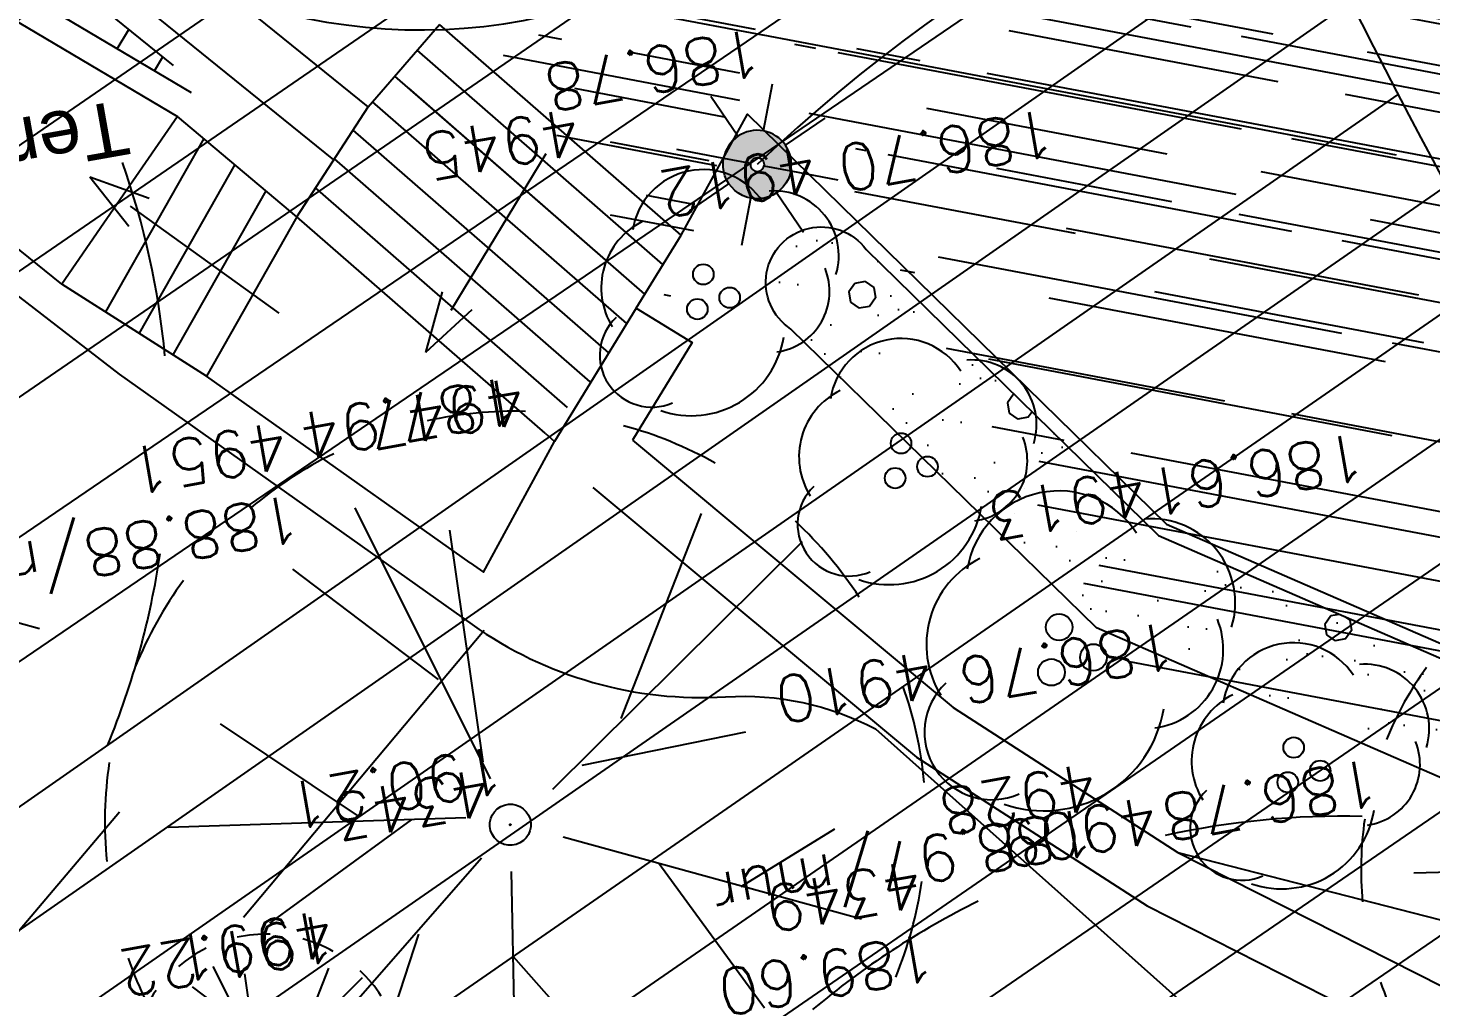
# Model space of a CAD drawing. Extents: x 0 to 613264, y -387505 to 675.
# Drawn here: x 504608 to 514860, y -310444 to -303431 of the extents above; entities that cross this region are included whole.
import ezdxf
from ezdxf.enums import TextEntityAlignment as Align
from ezdxf.lldxf.tags import DXFTag

# ---------------------------------------------------------------- set-up
doc = ezdxf.new("R2010")
doc.units = 0
for name, color, linetype in [('Fond topo - BAT_ANN', 252, 'Continuous'), ('Fond topo - CLO_MUR', 252, 'Continuous'), ('Fond topo - ESPACE_BOISE', 252, 'Continuous'), ('Fond topo - TAL', 252, 'Continuous'), ('Fond topo - TAL_HAC', 252, 'Continuous'), ('Fond topo - VEG', 252, 'Continuous'), ('Fond topo - VOI_TXT', 252, 'Continuous'), ('Fond topo - Z_500', 252, 'Continuous'), ('prlm-VRD', 2, 'Continuous'), ('SA - arbre', 252, 'Continuous'), ('SA - arbuste', 252, 'Continuous'), ('SA - béton balayé', 252, 'Continuous'), ('SA - EBC', 252, 'Continuous'), ('SA - ECL-réso', 252, 'Eclairage public')]:
    doc.layers.add(name, color=color, linetype=linetype)
for name, color, linetype, plot in [('Fond topo - N', 252, 'Continuous', False), ('Fond topo - NCACHE', 252, 'Continuous', False), ('Fond topo - ZCACHE', 252, 'Continuous', False)]:
    doc.layers.add(name, color=color, linetype=linetype, plot=plot)
doc.layers.add('Fond topo - P', color=252, linetype='Continuous', lineweight=50)
doc.layers.add('Fond topo - VOI', color=252, linetype='Continuous', lineweight=25)
doc.styles.add('2000_ARIAL', font='arial.ttf', dxfattribs={"height": 0.400000006})
doc.styles.add('Lignes', font='arial.ttf', dxfattribs={"height": 0.35})
doc.styles.add('SIMPLEX', font='simplex_.ttf', dxfattribs={"height": 1.25})
tags = doc.linetypes.add('Eclairage public', pattern='A,5,-0.25,["ECL",Lignes,S=1,R=0,X=0,Y=-0.18],-1.25', length=6.5).pattern_tags.tags
tags[15:16] = [DXFTag(74, 4), DXFTag(75, 0), DXFTag(340, '0'), DXFTag(46, 0.0), DXFTag(50, 0.0), DXFTag(44, 0.0), DXFTag(45, 0.0)]
tags[4:5] = [DXFTag(74, 4), DXFTag(75, 0), DXFTag(340, '0'), DXFTag(46, 0.0), DXFTag(50, 0.0), DXFTag(44, 0.0), DXFTag(45, 0.0)]
tags = doc.linetypes.add('L1', pattern=[1.0000000298023224, 0.6000000238418579, -0.4000000059604645]).pattern_tags.tags
tags[6:7] = [DXFTag(74, 4), DXFTag(75, 0), DXFTag(340, '0'), DXFTag(46, 0.0), DXFTag(50, 0.0), DXFTag(44, 0.0), DXFTag(45, 0.0)]
tags[4:5] = [DXFTag(74, 4), DXFTag(75, 0), DXFTag(340, '0'), DXFTag(46, 0.0), DXFTag(50, 0.0), DXFTag(44, 0.0), DXFTag(45, 0.0)]
tags = doc.linetypes.add('L16', pattern=[0.37500001490116125, 0.300000011920929, -0.07500000298023224]).pattern_tags.tags
tags[6:7] = [DXFTag(74, 4), DXFTag(75, 0), DXFTag(340, '0'), DXFTag(46, 0.0), DXFTag(50, 0.0), DXFTag(44, 0.0), DXFTag(45, 0.0)]
tags[4:5] = [DXFTag(74, 4), DXFTag(75, 0), DXFTag(340, '0'), DXFTag(46, 0.0), DXFTag(50, 0.0), DXFTag(44, 0.0), DXFTag(45, 0.0)]
tags = doc.linetypes.add('L8', pattern=[0.22500000894069674, 0.1500000059604645, -0.07500000298023224]).pattern_tags.tags
tags[6:7] = [DXFTag(74, 4), DXFTag(75, 0), DXFTag(340, '0'), DXFTag(46, 0.0), DXFTag(50, 0.0), DXFTag(44, 0.0), DXFTag(45, 0.0)]
tags[4:5] = [DXFTag(74, 4), DXFTag(75, 0), DXFTag(340, '0'), DXFTag(46, 0.0), DXFTag(50, 0.0), DXFTag(44, 0.0), DXFTag(45, 0.0)]

# ---------------------------------------------------------------- blocks, each defined once
blk = doc.blocks.new('Candélabre', base_point=(-13.42592592600001, -9.391534390999993))
for points in [[(-13.67592592600001, -9.391534390999993, -1), (-13.17592592600001, -9.391534390999993), (-13.37592592600001, -9.391534390999993, 1), (-13.475925926, -9.391534390999993)], [(-13.67592592600001, -9.391534390999993, -1), (-13.17592592600001, -9.391534390999993), (-13.37592592600001, -9.391534390999993, 1), (-13.475925926, -9.391534390999993)], [(-13.67592592600001, -9.391534390999993), (-13.475925926, -9.391534390999993, 1), (-13.37592592600001, -9.391534390999993), (-13.17592592600001, -9.391534390999993, -1)], [(-13.67592592600001, -9.391534390999993), (-13.475925926, -9.391534390999993, 1), (-13.37592592600001, -9.391534390999993), (-13.17592592600001, -9.391534390999993, -1)]]:
    blk.add_hatch(color=250).paths.add_polyline_path(points)
at = {"linetype": 'Continuous', "flags": 128}
for points in [[(-13.42592592600001, -9.141534390999993), (-13.42592592600001, -8.791534391999988)], [(-13.60270262100001, -9.214757695999992), (-13.850189994, -8.967270322999994)], [(-13.24914923200001, -9.214757696999996), (-13.001661857, -8.96727032199999)], [(-14.02592592600001, -9.391534390999993), (-13.67592592600001, -9.391534390999993)], [(-13.17592592600001, -9.391534390999993), (-12.825925927, -9.391534390999993)], [(-13.85018999600001, -9.815798461), (-13.60270262200001, -9.568311086999998)], [(-13.00166185800001, -9.815798458999993), (-13.249149231, -9.568311085999994)], [(-13.42592592600001, -9.991534390999988), (-13.42592592600001, -9.641534390999993)]]:
    blk.add_lwpolyline(points, dxfattribs=at)
for points in [[(-13.67592592600001, -9.391534390999993), (-13.475925926, -9.391534390999993, -1), (-13.37592592600001, -9.391534390999993), (-13.17592592600001, -9.391534390999993, 1)], [(-13.67592592600001, -9.391534390999993), (-13.475925926, -9.391534390999993, 1), (-13.37592592600001, -9.391534390999993), (-13.17592592600001, -9.391534390999993, -1)]]:
    blk.add_lwpolyline(points, format="xyb", close=True, dxfattribs=at)
blk = doc.blocks.new('ESC01')
at = {"ltscale": 2}
for p, q in [((1.257547, 0.126415), (1.7, 0)), ((1.338104, 0), (0, 0)), ((1.257547, -0.126415), (1.7, 0))]:
    blk.add_line(p, q, dxfattribs=at)
blk = doc.blocks.new('PTOPO')
at = {"layer": 'Fond topo - NCACHE', "style": 'SIMPLEX'}
blk.add_attdef('MAT', text='', height=0.34, dxfattribs=at).set_placement((0.09999999986030161, -0.09999999962747097), align=Align.TOP_LEFT)
at = {"layer": 'Fond topo - ZCACHE', "style": 'SIMPLEX'}
blk.add_attdef('ALT', (0.09999999986030161, 0.09999999962747097), '', height=0.34, dxfattribs=at)
blk = doc.blocks.new('VEG12')
at = {"ltscale": 2}
for p, q in [((0.01815258799999997, 0.057406781), (0.100441039, 0.47293725)), ((0.05749608, 0.253444298), (0.145517598, 0.414706841)), ((0.037902722, 0.15845596), (-0.06593155700000003, 0.344147082)), ((-0.158788295, 0.086017079), (-0.245985314, 0.284587218)), ((0.04981112299999996, 0.033821695), (0.391570728, 0.285894318)), ((0.143890955, 0.107467204), (0.230033352, 0.253971609)), ((0.2917471699999999, 0.208620217), (0.392372872, 0.233301274)), ((-0.05229389700000003, 0.02983962500000001), (-0.383643778, 0.204631851)), ((-0.25001839, 0.135126714), (-0.3755999820000001, 0.091127132)), ((0.122915307, -0.02992704099999999), (0.317230371, 0.05540147100000001)), ((0.057557527, -0.01766878999999999), (0.411943876, -0.08413611500000001)), ((-0.05265807700000003, -0.029192154), (-0.412380265, -0.256628677)), ((-0.09359106700000003, -0.049762263), (-0.2956446150000001, -0.04653133200000001)), ((0.184132294, -0.04763066399999999), (0.323120213, -0.192805613)), ((0.01825986499999999, -0.057372749), (0.107637982, -0.4128258760000001)), ((0.02259491799999996, -0.07955337300000001), (0.001649748999999978, -0.36183712)), ((-0.151821475, -0.09483882200000002), (-0.2999525240000001, -0.315936062)), ((0.05371548199999998, -0.188497704), (0.197263789, -0.356749422))]:
    blk.add_line(p, q, dxfattribs=at)
for start, end in [(90, 103.8461539085843), (62.30769199853572, 76.15384597947835), (117.6923078993823, 131.5384619204946), (34.61538499867542, 48.46153799321151), (145.3846149358338, 159.2307690506909), (6.923076979206323, 20.76923090842763), (173.0769230068974, 186.9230769931026), (339.2307689837768, 353.0769230207937), (200.7692310571047, 214.6153850641662), (311.5384620067885, 325.3846150013246), (228.4615380795054, 242.3076921006177), (283.8461540205217, 297.6923080014643), (256.1538460914157, 270)]:
    blk.add_arc((0, 0), 0.496982058, start, end, dxfattribs=at)
blk = doc.blocks.new('VEG14')
at = {"ltscale": 2, "flags": 128}
for points in [[(0.5, 0, -1), (-0.5, 0, -1)], [(0.016, 0, -1), (-0.016, 0, -1)]]:
    blk.add_lwpolyline(points, format="xyb", close=True, dxfattribs=at)
blk = doc.blocks.new('VEG12A')
at = {"ltscale": 2}
for p, q in [((0.01815258799999997, 0.057406781), (0.100441039, 0.47293725)), ((0.05749608, 0.253444298), (0.145517598, 0.414706841)), ((0.037902722, 0.15845596), (-0.06593155700000003, 0.344147082)), ((0.04981112299999996, 0.033821695), (0.391570728, 0.285894318)), ((-0.158788295, 0.086017079), (-0.245985314, 0.284587218)), ((0.143890955, 0.107467204), (0.230033352, 0.253971609)), ((0.2917471699999999, 0.208620217), (0.392372872, 0.233301274)), ((-0.05229389700000003, 0.02983962500000001), (-0.383643778, 0.204631851)), ((-0.25001839, 0.135126714), (-0.3755999820000001, 0.091127132)), ((0.122915307, -0.02992704099999999), (0.317230371, 0.05540147100000001)), ((0.057557527, -0.01766878999999999), (0.411943876, -0.08413611500000001)), ((-0.05265807700000003, -0.029192154), (-0.412380265, -0.256628677)), ((-0.09359106700000003, -0.049762263), (-0.2956446150000001, -0.04653133200000001)), ((0.01825986499999999, -0.057372749), (0.107637982, -0.4128258760000001)), ((0.184132294, -0.04763066399999999), (0.323120213, -0.192805613)), ((0.02259491799999996, -0.07955337300000001), (0.001649748999999978, -0.36183712)), ((-0.151821475, -0.09483882200000002), (-0.2999525240000001, -0.315936062)), ((0.05371548199999998, -0.188497704), (0.197263789, -0.356749422))]:
    blk.add_line(p, q, dxfattribs=at)
for start, end in [(90, 103.8461539085843), (62.30769199853572, 76.15384597947835), (117.6923078993823, 131.5384619204946), (34.61538499867542, 48.46153799321151), (145.3846149358338, 159.2307690506909), (6.923076979206323, 20.76923090842763), (173.0769230068974, 186.9230769931026), (339.2307689837768, 353.0769230207937), (200.7692310571047, 214.6153850641662), (311.5384620067885, 325.3846150013246), (228.4615380795054, 242.3076921006177), (283.8461540205217, 297.6923080014643), (256.1538460914157, 270)]:
    blk.add_arc((0, 0), 0.496982058, start, end, dxfattribs=at)
blk = doc.blocks.new('A$C1F970F0F')
at = {"layer": 'Fond topo - VEG'}
h = blk.add_hatch(dxfattribs=at)
h.set_pattern_fill('TP146*125', color=256, scale=20.0000003, angle=-10.72360141139323, style=0, pattern_type=2)
h.set_pattern_definition([(190.0656205306617, (9723.865011217798, 14741.65576758174), (-80.98322829873187, -115.938420458084), [7.653668714805024, -192.3463348851949]), (190.0656205306617, (9727.094449965382, 14723.46257951768), (-80.98322829873187, -115.938420458084), [7.653668714805024, -192.3463348851949]), (235.0656205306617, (9716.329145824471, 14740.31809033349), (34.95519020535898, -196.9216375535588), [7.653668714805029, -133.7676900065153]), (235.0656205306617, (9731.477230653072, 14729.73712145306), (34.95519020535898, -196.9216375535588), [7.653668714805029, -133.7676900065153]), (325.0656205306617, (9723.86690608978, 14741.64509261916), (196.9216375535588, 34.95519020535897), [7.65366871480503, -133.7676900065154]), (325.0656205306617, (9713.284042437543, 14726.50768278156), (196.9216375535588, 34.95519020535897), [7.65366871480503, -133.7676900065154]), (280.0656205306616, (9711.946346079854, 14734.04365560993), (115.938420458084, -80.9832282987318), [7.653668714805027, -192.3463348851949]), (280.0656205306616, (9730.139553317651, 14737.2729868866), (115.938420458084, -80.9832282987318), [7.653668714805027, -192.3463348851949]), (190.0656205306617, (9776.048644486367, 14755.90676488784), (-38.74385453074241, -67.8152926639757), [0, -100.0000014999999]), (190.0656205306617, (9785.894230190626, 14745.71059936871), (-38.74385453074241, -67.8152926639757), [0, -100.0000014999999]), (190.0656205306617, (9790.379969267897, 14766.91090921666), (-38.74385453074241, -67.8152926639757), [0, -100.0000014999999]), (190.0656205306617, (9766.093759648, 14796.43671875408), (-38.74385453074241, -67.8152926639757), [0, -100.0000014999999]), (190.0656205306617, (9752.707191492795, 14798.04177309314), (-38.74385453074241, -67.8152926639757), [0, -100.0000014999999]), (190.0656205306617, (9735.58250587077, 14770.61869984811), (-38.74385453074241, -67.8152926639757), [0, -100.0000014999999]), (190.0656205306617, (9741.361700931502, 14760.69603672884), (-38.74385453074241, -67.8152926639757), [0, -100.0000014999999]), (190.0656205306617, (9726.448954533778, 14756.53764197752), (-38.74385453074241, -67.8152926639757), [0, -100.0000014999999]), (190.0656205306617, (9752.541548130255, 14758.96942953157), (-38.74385453074241, -67.8152926639757), [0, -100.0000014999999]), (190.0656205306617, (9747.539348505203, 14780.69556931531), (-44.65150399275127, -68.86394842924214), [0, -110.0000016499999])])
h.paths.add_polyline_path([(3519.757945221638, 3493.094388429207), (3519.757945204309, 3493.094388337701), (3516.076850499543, 3495.815393195217), (3512.725146010657, 3498.933149182107), (3509.745364671743, 3502.40809217381), (3507.175319559125, 3506.196125200694), (3505.047624696889, 3510.249178301111), (3503.389280201152, 3514.515818560309), (3502.221330456257, 3518.941902432926), (3501.558596769021, 3523.471263345277), (3501.409489109782, 3528.046423751927), (3501.77589956002, 3532.60932508403), (3502.653178584882, 3537.102064477069), (3504.030193301664, 3541.467629145776), (3505.889469783822, 3545.650620531793), (3508.207413675349, 3549.597956511942), (3510.954610454918, 3553.259545726209), (3514.096198315122, 3556.588922656113), (3517.592310791794, 3559.543837834847), (3521.398582243209, 3562.086793405771), (3525.466711307941, 3564.185519454109), (3529.745073768407, 3565.81338325661), (3534.179377277858, 3566.949727285034), (3538.713350791291, 3567.580131442525), (3543.289458481511, 3567.696595875583), (3547.849629796027, 3567.297642719111), (3552.335996233906, 3566.388334577573), (3556.691626216797, 3564.980210617484), (3560.861246925776, 3563.091139819458), (3564.791946072639, 3560.745094427573), (3568.433843442916, 3557.971845615441), (3571.740723390665, 3554.806585598563), (3574.670621841465, 3551.289481583897), (3574.670621727083, 3551.289481605559), (3788.444950641866, 3342.177969629219), (4098.545049359801, 3207.356181480076), (4334.284947572279, 3151.74824438996), (4839.10219699384, 3098.948456544999), (4839.10219701117, 3098.948456636505), (4841.878482867033, 3098.41526196993), (4844.611767606599, 3097.693310397119), (4847.289233728962, 3096.785987486664), (4849.898325367351, 3095.697547940728), (4852.426807318124, 3094.433096074899), (4854.862822516327, 3092.998561473708), (4857.194947382415, 3091.400671163016), (4859.412245486566, 3089.646918404287), (4861.504319037023, 3087.745527256357), (4863.461357445851, 3085.7054144679), (4865.274183094133, 3083.536146592145), (4866.934295019593, 3081.247896641969), (4868.433908188446, 3078.851394946099), (4869.765990232845, 3076.357880011335), (4870.924294426949, 3073.779044789), (4871.903388989602, 3071.126982689176), (4872.698682593743, 3068.414130332214), (4873.306445640921, 3065.653209585654), (4873.723828156371, 3062.8571673975), (4873.948872804491, 3060.039115890079), (4873.980524272544, 3057.212269918901), (4873.818634051347, 3054.389885977166), (4873.463961471181, 3051.585199344982), (4872.918169596738, 3048.811362496525), (4872.183817957502, 3046.081383063845), (4871.264350257784, 3043.408063320133), (4870.164078298989, 3040.803939432451), (4868.888161673164, 3038.281223411022), (4867.44258371523, 3035.851745198341), (4865.834123433067, 3033.526897794881), (4864.070323526433, 3031.317583504646), (4862.159455320978, 3029.234162660698), (4860.110479651721, 3027.286405487444), (4857.933005031833, 3025.483445519709), (4855.637242769768, 3023.833738054733), (4853.233958505898, 3022.345019092662), (4850.734422294669, 3021.024269860602), (4848.150355642088, 3019.877683903793), (4845.493876387907, 3018.910638186896), (4842.777441808964, 3018.127667565347), (4320.886205209898, 3072.713255532478), (4073.2118245497, 3131.136380157673), (3743.035964832324, 3274.686478866051)])
at = {"layer": 'SA - béton balayé'}
h = blk.add_hatch(dxfattribs=at)
h.set_pattern_fill('BETON_BALAYE', color=256, scale=49.99999999999999, angle=-10.72360141139323, style=0, pattern_type=2)
h.set_pattern_definition([(349.2763985886067, (-277130161.1279894, -473864756.7787022), (117.3825536141096, 28.65896207176165), [749.9999999999999, -99.99999999999999, 250, -49.99999999999999]), (349.2763985886067, (-277130091.1375459, -473864744.5890418), (-36.75306622226226, 74.64222748057564), [150, -16.5, 299.9999999999999, -37.49999999999999]), (349.2763985886067, (-277130128.6565508, -473864719.6726964), (261.6928111209335, -15.46358973923611), [399.9999999999999, -69.99999999999999, 200, -49.99999999999999])])
edge = h.paths.add_edge_path()
edge.add_line((4573.130290087724, 3163.502218191653), (4572.587388874553, 3138.551197714189))
edge.add_line((4572.587388874553, 3138.551197714189), (4335.959790310385, 3161.627618007976))
edge.add_line((4335.959790310386, 3161.627618007976), (4101.711702543556, 3216.883656783785))
edge.add_line((4101.711702543555, 3216.883656783785), (3794.121073818753, 3350.614405995801))
edge.add_line((3794.121073818752, 3350.614405995801), (3488.001073872328, 3650.057357819608))
edge.add_line((3488.001073872328, 3650.057357819608), (3439.443776489608, 3561.741255544226))
edge.add_line((3439.443776489609, 3561.741255544226), (3263.06660252163, 3715.505841009586))
edge.add_line((3263.06660252163, 3715.505841009587), (3382.031087821121, 3851.965219138008))
edge.add_arc((3273.82032922416, 3950.53184195427), 146.372632037321, 317.6703507273745, 373.4087672985062)
edge.add_line((3416.202902650932, 3984.475180091787), (3274.535089319977, 4543.10055028774))
edge.add_line((3274.535089319977, 4543.100550287741), (4114.862525458211, 4759.238307391579))
edge.add_line((4114.862525458211, 4759.238307391578), (4195.880464718542, 4448.19375310233))
edge.add_arc((5350.090997825002, 4851.219383762675), 1222.551272422988, 199.2481093145573, 237.5753866648528)
edge.add_line((4694.571897263747, 3819.266709212514), (4745.451040933751, 3782.601481191716))
edge.add_line((4745.451040933751, 3782.601481191716), (4573.130290087724, 3163.502218191653))
at = {"layer": 'SA - EBC'}
h = blk.add_hatch(dxfattribs=at)
h.set_pattern_fill('_USER', color=256, scale=74.99999999999999, angle=-325.7236014113932, style=0, pattern_type=0)
h.set_pattern_definition([(34.27639858860678, (-277130161.1279894, -473864756.7787022), (-42.238928459823, 61.97477650275113), [])])
edge = h.paths.add_edge_path()
edge.add_line((5801.470568619522, -3162.013069131843), (4083.559282644929, -3271.123614088357))
edge.add_line((4083.559282644929, -3271.123614088356), (4014.481307725509, -3717.332461968055))
edge.add_line((4014.48130772551, -3717.332461968055), (3135.517961824245, -3810.19300101904))
edge.add_line((3135.517961824245, -3810.19300101904), (2274.245008604417, -3693.648081323564))
edge.add_line((2274.245008604417, -3693.648081323564), (1554.636776175834, -3420.099318784944))
edge.add_arc((2508.775769578408, -2315.674454232369), 1459.498372788833, 157.1868533427094, 229.1754823893534, ccw=False)
edge.add_arc((1966.013830892235, -2087.371785851423), 870.6752834691503, 94.3015183869224, 157.1868533106914, ccw=False)
edge.add_line((1900.708697991695, -1219.149067345796), (2859.239020416566, -1223.495634912559))
edge.add_arc((3100.860739749298, 1265.329539486049), 2500.526305395239, 264.4549516394795, 302.9422754293212)
edge.add_arc((4209.331858878893, -445.3369775435177), 462.1229708170858, 302.9422754305585, 376.8336969250394)
edge.add_arc((2214.122706379954, -1049.006753214115), 2546.655714682971, 16.8336969158998, 38.14703645440247)
edge.add_arc((3041.32627014761, -399.2990096244524), 1494.806919462396, 38.14703657403813, 72.97328584086019)
edge.add_line((3479.031970107599, 1029.988031775616), (2182.437305702805, 1414.38613606858))
edge.add_line((2182.437305702805, 1414.38613606858), (1056.590900019184, 1822.819186472099))
edge.add_arc((1766.412018482452, 3779.442320525911), 2081.398594438606, 212.7495497786225, 250.0603089288685, ccw=False)
edge.add_line((15.86575126143373, 2653.472571668582), (-104.0907319930869, 3091.26353710603))
edge.add_line((-104.0907319930869, 3091.26353710603), (-169.6986146466322, 3639.54836895815))
edge.add_line((-169.6986146466322, 3639.548368958149), (-35.58090533515337, 6158.014854826562))
edge.add_arc((-194.3533792400212, 7143.826589584332), 998.5156357593988, 279.1493507374978, 373.962283499627)
edge.add_arc((2392.201579171132, 7786.918955579627), 1666.786287877102, 172.6269749467245, 193.9622835974407, ccw=False)
edge.add_arc((-45.50651600643437, 8102.354993671941), 791.2455775503726, -7.373025019439765, 16.43829965925021)
edge.add_line((713.3969204091394, 8326.263765657093), (486.7428317772967, 9142.81155059313))
edge.add_line((486.7428317772967, 9142.811550593131), (1338.845530021721, 9564.23852196786))
edge.add_line((1338.845530021721, 9564.23852196786), (1632.623584095551, 8945.24637913095))
edge.add_line((1632.623584095551, 8945.246379130947), (1394.029444699765, 8829.874494032001))
edge.add_line((1394.029444699765, 8829.874494032001), (1731.997733793977, 8131.230781666551))
edge.add_arc((1233.216649704336, 7889.945865525577), 554.0766919865823, -19.640967550384175, 25.815335324856676, ccw=False)
edge.add_line((1755.055695752756, 7703.706797235046), (1558.214479468655, 6807.520788570679))
edge.add_line((1558.214479468655, 6807.52078857068), (1570.021725572625, 6609.158708993335))
edge.add_line((1570.021725572625, 6609.158708993335), (1852.913141606868, 5734.125706863067))
edge.add_line((1852.913141606869, 5734.125706863067), (2726.748207475315, 4020.986816292172))
edge.add_line((2726.748207475315, 4020.986816292172), (3802.352916265851, 4004.947770972833))
edge.add_arc((8355.58168857983, 5950.706307988518), 4951.552134169374, 203.138762427905, 230.8301436200186)
edge.add_arc((13583.66465597079, 12367.85935474512), 13228.79229856088, 230.8301435441083, 233.1638398044412)
edge.add_line((5652.622255943647, 1780.153648245416), (4998.697813068342, 1820.441475819727))
edge.add_line((4998.697813068342, 1820.441475819727), (4863.841220233488, 767.0816613875431))
edge.add_line((4863.841220233488, 767.0816613875434), (5595.355488733695, 631.185878681516))
edge.add_line((5595.355488733695, 631.1858786815158), (5852.747939948536, -2020.707044821664))
edge.add_line((5852.747939948536, -2020.707044821665), (5881.394298709887, -2966.563612924887))
edge.add_line((5881.394298709887, -2966.563612924887), (5801.470568619523, -3162.013069131842))
at = {"layer": 'Fond topo - BAT_ANN', "ltscale": 2, "flags": 128}
for points in [[(3210.806780600868, 3655.560700736976), (3263.06660252163, 3715.505841009587)], [(3439.443776489609, 3561.741255544226), (3263.06660252163, 3715.505841009587)], [(3426.240331292447, 3540.204857264713), (3246.697372553818, 3696.729355708243)], [(3413.036886112613, 3518.668459076706), (3230.328142608197, 3677.952870023546)], [(3413.036886112613, 3518.668459076706), (3240.626417841855, 3668.974894326668)], [(3399.833440950109, 3497.132060980205), (3213.958912514222, 3659.176384556518)], [(3071.598873216933, 3648.473027944191), (3017.747741235975, 3570.388531805902), (2987.090255922393, 3525.934976241291)], [(3090.855317136977, 3632.264883204018), (3018.929702251825, 3505.648330590399)], [(3386.629995655894, 3475.595662813859), (3199.773618018441, 3638.495956868241)], [(3113.496967346335, 3613.207410824014), (3043.503020178645, 3489.991331240798)], [(3372.974162932891, 3454.453653375166), (3186.109168008612, 3617.361460077341)], [(3136.138617573022, 3594.149938535516), (3068.076338076355, 3474.334331612346)], [(3356.604933021927, 3435.677167873481), (3172.444717958578, 3596.226963199269)], [(3158.780267891215, 3575.09246622969), (3092.649656043381, 3458.677332349918)], [(3340.235702984799, 3416.900682206114), (3158.780267891215, 3575.09246622969)], [(3406.640671820844, 3508.235468780668), (3439.443776489609, 3561.741255544226)]]:
    blk.add_lwpolyline(points, dxfattribs=at)
at = {"layer": 'Fond topo - CLO_MUR', "ltscale": 2, "flags": 128}
for points in [[(3210.806780600868, 3655.560700736976), (2967.47607868367, 3852.247976098117), (2806.124080487538, 4009.722052395067), (2483.105938503675, 4426.406660257979), (2293.115390969659, 4788.92082265986), (2078.790872079524, 5309.014267923731), (2007.53972659059, 5290.836340538137)], [(3185.690594999554, 3616.714062519209), (2936.886427587082, 3817.825609500645), (2771.71810132509, 3979.024292373781), (2444.253974394841, 4401.444099320484), (2251.39051342329, 4769.439965430745), (2051.473408426969, 5254.571467959324), (2018.911219276944, 5246.264048859436)], [(3158.780267891215, 3575.09246622969), (3210.806780600868, 3655.560700736976)], [(3158.780267891215, 3575.09246622969), (3071.598873216933, 3648.473027944191)], [(3092.649656043381, 3458.677332349918), (2987.090255887735, 3525.93497605828)], [(3406.640671820844, 3508.235468780668), (3347.019660036671, 3410.986468454511)], [(3406.640671820844, 3508.235468780668), (3447.562384727644, 3483.147355457923), (3403.882106684236, 3411.899598385219)], [(3285.261327778471, 3322.287435242784), (3092.649656043381, 3458.677332349918)], [(3340.235702984799, 3416.900682206114), (3347.019660036671, 3410.986468454511)], [(3285.261327778471, 3322.287435242784), (3295.054661664553, 3315.352695634207), (3347.019660036671, 3410.986468454511)], [(3403.882106684236, 3411.899598385219), (3638.32861671519, 3216.666688608407), (3802.474541344576, 3110.733236055617), (4165.402353153525, 3017.702395749285), (4661.953358642932, 2987.696458224711), (4863.585551100348, 2975.512084517411), (4861.775990644893, 2945.566709191189)]]:
    blk.add_lwpolyline(points, dxfattribs=at)
at = {"layer": 'Fond topo - CLO_MUR', "linetype": 'L8', "ltscale": 2, "flags": 128}
for points in [[(3375.085925823509, 3377.319546554006), (3611.63195047487, 3180.338288114491), (3780.034951767066, 3071.657482371819), (3975.98775753637, 2972.256559574312)], [(3802.47454125307, 3110.733236072947), (3802.474541436081, 3110.733236038288), (3996.3454284205, 3012.388407714515)]]:
    blk.add_lwpolyline(points, dxfattribs=at)
at = {"layer": 'Fond topo - ESPACE_BOISE', "linetype": 'L1', "ltscale": 2, "flags": 128}
blk.add_lwpolyline([(5801.470568619522, -3162.013069131843), (4083.559282644929, -3271.123614088356), (4014.48130772551, -3717.332461968055), (3135.517961824245, -3810.19300101904), (2274.245008604417, -3693.648081323564), (1554.636776175834, -3420.099318784944, -0.3248648439675891), (1163.447808694293, -1749.787382690587, -0.2814891279475962), (1900.708697991695, -1219.149067345796), (2859.239020416566, -1223.495634912559, 0.1695292870025676), (4460.631470672048, -833.159289007697, 0.3340686001642133), (4651.652558133293, -311.5085830883972, 0.09326601102169153), (4216.884593398947, 524.0158635944096, 0.153138720952933), (3479.031970107599, 1029.988031775616), (2182.437305702805, 1414.38613606858), (1056.590900019184, 1822.819186472099, -0.1642525569996709), (15.86575126143373, 2653.472571668582), (-104.0907319930869, 3091.26353710603), (-169.6986146466322, 3639.548368958149), (-35.58090533515337, 6158.014854826562, 0.4390366150430304), (774.660880078399, 7384.751557306568, -0.09336270405047195), (739.1967976091219, 8000.81547627212, 0.104271961321091), (713.3969204091394, 8326.263765657093), (486.7428317772967, 9142.811550593131), (1338.845530021721, 9564.23852196786), (1632.623584095551, 8945.246379130947), (1394.029444699765, 8829.874494032001), (1731.997733793977, 8131.23078166655, -0.2009829630843761), (1755.055695752756, 7703.706797235046), (1558.214479468655, 6807.52078857068), (1570.021725572625, 6609.158708993335), (1852.913141606869, 5734.125706863067), (2726.748207475315, 4020.986816292172), (3802.352916265851, 4004.947770972833, 0.121417881002313), (5228.074839294609, 2111.882341611708, 0.01018302282179253), (5652.622255943647, 1780.153648245416), (4998.697813068342, 1820.441475819727), (4863.841220233488, 767.0816613875434), (5595.355488733695, 631.1858786815158), (5852.747939948536, -2020.707044821665), (5881.394298709887, -2966.563612924887)], format="xyb", close=True, dxfattribs=at)
at = {"layer": 'Fond topo - TAL', "linetype": 'L8', "ltscale": 2, "flags": 128}
blk.add_lwpolyline([(3068.46633406724, 3685.751229576934), (2923.586579172582, 3802.859362907181), (2756.758979975642, 3965.677440140445), (2427.361816069531, 4390.590812116205), (2233.249262345834, 4760.970027264518), (2039.596250322285, 5230.900685447556), (2013.211437483017, 5224.169267948493), (1971.530552636766, 5263.368652612423), (1862.517178697448, 5605.352517300847)], dxfattribs=at)
at = {"layer": 'Fond topo - TAL', "ltscale": 2, "flags": 128}
blk.add_lwpolyline([(3081.791728488739, 3665.680750370193), (2864.608810588767, 3794.327295501594), (2019.256500840869, 4575.692206448699), (1602.661694028152, 5018.796858064138), (1518.349509915227, 5296.29941605996), (1484.442930449464, 5498.940167417768)], dxfattribs=at)
at = {"layer": 'Fond topo - TAL', "linetype": 'L8', "ltscale": 2, "flags": 128}
blk.add_lwpolyline([(1648.476071099158, 4701.044742868301), (1893.836695455289, 4444.173057774624), (2760.977628470978, 3666.99480532285), (3028.826082149247, 3460.239980397087), (3286.899550296483, 3277.195127444467, 0.171233238763422), (3472.041498058922, 3224.408252583907, -0.137285581872792), (3581.59565091623, 3200.893260052817), (3809.656691272578, 2997.558123048317), (3923.665475203653, 2946.706003644211)], format="xyb", dxfattribs=at)
at = {"layer": 'Fond topo - TAL_HAC', "ltscale": 2}
for p, q in [((3027.49599901236, 3697.842386677003), (3035.917972326528, 3712.060480908436)), ((3054.643863693359, 3681.761568534429), (3060.717316894987, 3692.014858096007)), ((3119.758129193227, 3063.392016600034), (3295.577754915053, 3273.031567650698)), ((2904.816456009406, 2993.969313487553), (3029.167543655125, 3140.259460133179))]:
    blk.add_line(p, q, dxfattribs=at)
at = {"layer": 'Fond topo - VEG', "linetype": 'L8', "ltscale": 2, "flags": 128}
blk.add_lwpolyline([(3519.757945221638, 3493.094388429207, -1.1937706658714), (3574.670621727083, 3551.289481605559), (3788.444950641866, 3342.177969629219), (4098.545049359801, 3207.356181480076), (4334.284947572279, 3151.74824438996), (4839.10219699384, 3098.948456544999, -0.8168456040444498), (4842.777441808964, 3018.127667565347), (4320.886205209898, 3072.713255532478), (4073.2118245497, 3131.136380157673), (3743.035964832324, 3274.686478866051)], format="xyb", close=True, dxfattribs=at)
at = {"layer": 'Fond topo - VOI', "linetype": 'L16', "ltscale": 2, "flags": 128}
for points in [[(1464.717157387697, 5495.639580138815), (1498.837209381019, 5291.723022075204), (1584.885560658633, 5008.506096319457), (2005.165851453486, 4561.481436586673), (2852.591046706149, 3778.200543105145), (3071.598873216933, 3648.473027944191)], [(3439.443776489609, 3561.741255544226), (3488.001073872328, 3650.057357819608), (3794.121073818752, 3350.614405995801), (4101.711702543555, 3216.883656783785), (4335.959790310386, 3161.627618007976), (4522.738766709239, 3142.092052524791)]]:
    blk.add_lwpolyline(points, dxfattribs=at)
blk.add_lwpolyline([(2987.090255887735, 3525.93497605828), (2778.771690985974, 3693.824894364961), (1920.458931361637, 4483.244150666394), (1739.378929368471, 4662.191092956335), (1547.087246993569, 4825.52897472625, 0.006613177661415453), (1566.221531503088, 4729.05661493679, 0.0253330758707247), (1572.817973495041, 4704.227986633317, 0.0108239182364817), (1678.81001846685, 4396.774028150211, 0.0154671533395052), (1764.198655707288, 4185.787397135205, 0.008576348943051731), (1882.645658717033, 3929.312283425553, 0.01028033573557607), (1989.460137957958, 3719.219452988883, 0.01106412546931602), (2075.120058173796, 3567.168406023353, 0.01276571990151378), (2155.559066897506, 3439.066135894078, 0.02852594718343021), (2262.119649222697, 3296.916511789957, 0.02727313298894189), (2389.426971177748, 3161.580198370903, 0.02090956724912697), (2508.122789435383, 3057.557199478523, -0.007088603211397751), (2866.451620112523, 2760.622745821428, -0.01193470594219347), (3066.402775042653, 2581.675054487797, -0.00729741006515078), (3381.893297893625, 2276.680049208291), (3780.922905691493, 1773.423919905976), (3898.039086804947, 1615.372682788266), (4174.519084710243, 1187.402733783909), (4241.50575886574, 689.604471750609)], format="xyb", dxfattribs=at)
at = {"layer": 'SA - arbre', "ltscale": 3.900000095367432}
blk.add_arc((3249.021657574172, 4117.343073650815), 405.7559995999999, 225.365112554562, 291.1217116515231, dxfattribs=at)
at = {"layer": 'SA - arbuste'}
for centre in [(3455.727792562993, 3533.017214332913), (3475.020769520103, 3516.042722384442), (3451.384532624846, 3507.657444536743), (3600.254033980118, 3409.562096239249), (3619.547010937228, 3392.587604290778), (3595.910774041971, 3384.202326443079), (3887.183820099689, 3187.317726370854), (3882.84056018442, 3161.957956570353), (3906.4767970568, 3170.343234422383)]:
    blk.add_circle(centre, 7.5, dxfattribs=at)
at = {"layer": 'SA - arbuste', "ltscale": 1.299999952316284}
for centre in [(3715.741879178404, 3275.258429908435), (3740.822749332661, 3253.191590468333), (3710.095641281689, 3242.290729169082)]:
    blk.add_circle(centre, 9.749999999999998, dxfattribs=at)
at = {"layer": 'SA - arbuste', "ltscale": 0.800000011920929}
for centre, radius, start, end in [((3455.587920672761, 3557.51162235636), 52.09335999999999, 32.90494436753904, 171.1222226947237), ((3507.595457391816, 3546.797072834682), 47.1596, 342.9842594908044, 94.63470455183064), ((3435.091629621078, 3523.203770790347), 53.97568, 116.3248627154267, 211.8320556568809), ((3503.42897704158, 3520.543285528425), 44.59584, 277.883133562608, 22.28760127864609), ((3417.987522063099, 3473.970802229087), 37.90984, 133.2696688948049, 293.7521364194179), ((3447.026529704616, 3498.207295031148), 68.40896, 251.0377365927819, 350.7437825594993), ((3600.114162089886, 3434.056504262696), 52.09335999999999, 32.90494436753904, 171.1222226947237), ((3652.121698808941, 3423.341954741018), 47.1596, 342.9842594908044, 94.63470455183064), ((3579.617871038203, 3399.748652696683), 53.97568, 116.3248627154267, 211.8320556568809), ((3647.955218458706, 3397.088167434761), 44.59584, 277.883133562608, 22.28760127864609), ((3562.513763480224, 3350.515684135423), 37.90984, 133.2696686351559, 293.7521364194179), ((3715.560045744048, 3307.101160372486), 67.72136799999998, 32.90494450850222, 171.1222226413906), ((3591.552771121741, 3374.752176937484), 68.40896, 251.0377365927819, 350.7437825594993), ((3783.169843473203, 3293.17224605224), 61.30748, 342.9842594362051, 94.63470456241697), ((3688.91486736473, 3262.500953272615), 70.16838399999999, 116.3248625351638, 211.8320555727817), ((3777.753418994191, 3259.042322416415), 57.97459199999999, 277.8831336682042, 22.28760147896251), ((3887.043948232334, 3211.812134389969), 52.09335999999999, 32.90494451793248, 171.1222226947237), ((3939.051484928513, 3201.097584872623), 47.1596, 342.9842597590838, 94.63470455183064), ((3666.679527560015, 3198.498094176979), 49.28279199999999, 133.2696685170933, 293.7521366862964), ((3866.547657180652, 3177.504282823957), 53.97568, 116.3248625983236, 211.8320556568809), ((3704.430237489549, 3230.005534896329), 88.931648, 251.0377366265051, 350.7437826127198), ((3934.885004601153, 3174.843797562035), 44.59584, 277.883133562608, 22.28760147896251), ((3849.443549622673, 3128.271314262695), 37.90984, 133.2696686351559, 293.7521365895177), ((3878.482557264189, 3152.507807064757), 68.40896, 251.0377365793105, 350.7437827194919)]:
    blk.add_arc(centre, radius, start, end, dxfattribs=at)
at = {"layer": 'SA - ECL-réso', "ltscale": 0.75, "elevation": 9.999999999999998e-08, "flags": 128}
blk.add_lwpolyline([(4211.594348059567, 8772.167149153966), (4211.742566942583, 8772.23947841391), (4458.098792356445, 8892.458806755378, -0.3350513344847375), (4584.328483363927, 8847.803473250202), (4616.809952052048, 8808.599022837241), (5042.739307290758, 8294.511237273231), (5065.860419526081, 8087.691896436278, 0.1072676414993963), (6079.62296544096, 7441.030052417758, 0.2368363260151426), (6098.936805357072, 6241.185489291573, 0.1580303819712795), (6250.104878546203, 5203.553497180955, 0.3075812875445359), (5573.995894290247, 4399.350074270247, -0.71596019287391), (4660.231672516651, 3896.44953452052, 0.2668949414258047), (3495.140036089631, 3613.301397804965)], format="xyb", dxfattribs=at)
at = {"layer": 'Fond topo - BAT_ANN', "ltscale": 2, "xscale": 99.99999999999999, "yscale": 99.99999999999999, "zscale": 99.99999999999999}
for p, rotation in [((3340.882752256503, 3621.307834378993), 238.7813789656845), ((3145.492303277486, 3504.794912009501), 144.2973869560519)]:
    blk.add_blockref('ESC01', p, dxfattribs=dict(at, rotation=rotation))
at = {"layer": 'Fond topo - P', "ltscale": 2}
ref = blk.add_blockref('PTOPO', (3380.166391611587, 3613.380400720162), dxfattribs=dict(at, xscale=99.99999999999994, yscale=99.99999999999994, zscale=99.99999999999994, rotation=190.0656205306617))
ref.add_attrib('MAT', '4945', dxfattribs={"layer": 'Fond topo - N', "color": 0, "ltscale": 2, "height": 33.99999999999999, "rotation": 190.0656204987762, "style": 'SIMPLEX'}).set_placement((3368.572549802564, 3621.478723466189), align=Align.TOP_LEFT)
ref.add_attrib('ALT', '186.78', (3495.423504979597, 3713.027440410912), dxfattribs={"layer": 'Fond topo - Z_500', "color": 0, "ltscale": 2, "height": 33.99999999999999, "rotation": 190.0656204987762, "style": 'SIMPLEX'})
ref = blk.add_blockref('PTOPO', (3553.172008647044, 3586.307922902373), dxfattribs=dict(at, xscale=99.99999999999994, yscale=99.99999999999994, zscale=99.99999999999994, rotation=190.0656205306617))
ref.add_attrib('MAT', '4912', dxfattribs={"layer": 'Fond topo - N', "color": 0, "ltscale": 2, "height": 33.99999999999999, "rotation": 190.0656204987762, "style": 'SIMPLEX'}).set_placement((3541.578166815144, 3594.406245652732), align=Align.TOP_LEFT)
ref.add_attrib('ALT', '186.70', (3709.552235831746, 3654.308773940406), dxfattribs={"layer": 'Fond topo - Z_500', "color": 0, "ltscale": 2, "height": 33.99999999999999, "rotation": 190.0656204987762, "style": 'SIMPLEX'})
ref = blk.add_blockref('PTOPO', (3340.235702984799, 3416.900682206114), dxfattribs=dict(at, xscale=99.99999999999994, yscale=99.99999999999994, zscale=99.99999999999994, rotation=190.0656205306617))
ref.add_attrib('MAT', '4947', dxfattribs={"layer": 'Fond topo - N', "color": 0, "ltscale": 2, "height": 33.99999999999999, "rotation": 190.0656204987762, "style": 'SIMPLEX'}).set_placement((3328.6418611529, 3424.999004956473), align=Align.TOP_LEFT)
ref.add_attrib('ALT', '187.94', (3316.718795721729, 3458.894755046821), dxfattribs={"layer": 'Fond topo - Z_500', "color": 0, "ltscale": 2, "height": 33.99999999999999, "rotation": 190.0656204987762, "style": 'SIMPLEX'})
ref = blk.add_blockref('PTOPO', (3166.53265785879, 3384.250651487342), dxfattribs=dict(at, xscale=99.99999999999999, yscale=99.99999999999999, zscale=99.99999999999999, rotation=190.0656205306616))
ref.add_attrib('MAT', '4951', dxfattribs={"layer": 'Fond topo - N', "color": 0, "ltscale": 2, "height": 33.99999999999999, "rotation": 190.0656204987762, "style": 'SIMPLEX'}).set_placement((3154.93881602689, 3392.348974237701), align=Align.TOP_LEFT)
ref.add_attrib('ALT', '188.88/mur', (3158.434335112763, 3372.656809678319), dxfattribs={"layer": 'Fond topo - Z_500', "color": 0, "ltscale": 2, "height": 33.99999999999999, "rotation": 190.0656204987762, "style": 'SIMPLEX'})
ref = blk.add_blockref('PTOPO', (3794.121073818752, 3350.614405995801), dxfattribs=dict(at, xscale=99.99999999999994, yscale=99.99999999999994, zscale=99.99999999999994, rotation=190.0656205306617))
ref.add_attrib('MAT', '4913', dxfattribs={"layer": 'Fond topo - N', "color": 0, "ltscale": 2, "height": 33.99999999999999, "rotation": 190.0656204987762, "style": 'SIMPLEX'}).set_placement((3782.527231986853, 3358.71272874616), align=Align.TOP_LEFT)
ref.add_attrib('ALT', '186.61', (3936.339656012238, 3417.629771611274), dxfattribs={"layer": 'Fond topo - Z_500', "color": 0, "ltscale": 2, "height": 33.99999999999999, "rotation": 190.0656204987762, "style": 'SIMPLEX'})
ref = blk.add_blockref('PTOPO', (3638.32861671519, 3216.666688608407), dxfattribs=dict(at, xscale=99.99999999999994, yscale=99.99999999999994, zscale=99.99999999999994, rotation=190.0656205306617))
ref.add_attrib('MAT', '4910', dxfattribs={"layer": 'Fond topo - N', "color": 0, "ltscale": 2, "height": 33.99999999999999, "rotation": 190.0656204987762, "style": 'SIMPLEX'}).set_placement((3626.734774906167, 3224.765011354434), align=Align.TOP_LEFT)
ref.add_attrib('ALT', '186.76', (3797.99365078087, 3279.892452648192), dxfattribs={"layer": 'Fond topo - Z_500', "color": 0, "ltscale": 2, "height": 33.99999999999999, "rotation": 190.0656204987762, "style": 'SIMPLEX'})
ref = blk.add_blockref('PTOPO', (3314.691358456254, 3130.939188210725), dxfattribs=dict(at, xscale=99.99999999999994, yscale=99.99999999999994, zscale=99.99999999999994, rotation=190.0656205306617))
ref.add_attrib('MAT', '4343', dxfattribs={"layer": 'Fond topo - N', "color": 0, "ltscale": 2, "height": 33.99999999999999, "rotation": 190.0656204987762, "style": 'SIMPLEX'}).set_placement((3303.097516647231, 3139.037510956752), align=Align.TOP_LEFT)
ref.add_attrib('ALT', '190.21', (3307.518777680975, 3188.826854043744), dxfattribs={"layer": 'Fond topo - Z_500', "color": 0, "ltscale": 2, "height": 33.99999999999999, "rotation": 190.0656204987762, "style": 'SIMPLEX'})
ref = blk.add_blockref('PTOPO', (3758.269319970033, 3134.960867393181), dxfattribs=dict(at, xscale=99.99999999999999, yscale=99.99999999999999, zscale=99.99999999999999, rotation=190.0656205306616))
ref.add_attrib('MAT', '4928', dxfattribs={"layer": 'Fond topo - N', "color": 0, "ltscale": 2, "height": 33.99999999999999, "rotation": 190.0656204987762, "style": 'SIMPLEX'}).set_placement((3746.675478138133, 3143.05919014354), align=Align.TOP_LEFT)
ref.add_attrib('ALT', '188.97/mur', (3738.634628022204, 3143.728365202697), dxfattribs={"layer": 'Fond topo - Z_500', "color": 0, "ltscale": 2, "height": 33.99999999999999, "rotation": 190.0656204987762, "style": 'SIMPLEX'})
ref = blk.add_blockref('PTOPO', (3802.474541344576, 3110.733236055617), dxfattribs=dict(at, xscale=99.99999999999994, yscale=99.99999999999994, zscale=99.99999999999994, rotation=190.0656205306617))
ref.add_attrib('MAT', '4909', dxfattribs={"layer": 'Fond topo - N', "color": 0, "ltscale": 2, "height": 33.99999999999999, "rotation": 190.0656204987762, "style": 'SIMPLEX'}).set_placement((3790.880699512676, 3118.831558805976), align=Align.TOP_LEFT)
ref.add_attrib('ALT', '186.78', (3946.540703306609, 3179.790238016376), dxfattribs={"layer": 'Fond topo - Z_500', "color": 0, "ltscale": 2, "height": 33.99999999999999, "rotation": 190.0656204987762, "style": 'SIMPLEX'})
ref = blk.add_blockref('PTOPO', (3630.195235171229, 3063.765446331053), dxfattribs=dict(at, xscale=99.99999999999994, yscale=99.99999999999994, zscale=99.99999999999994, rotation=190.0656205306617))
ref.add_attrib('MAT', '4349', dxfattribs={"layer": 'Fond topo - N', "color": 0, "ltscale": 2, "height": 33.99999999999999, "rotation": 190.0656204987762, "style": 'SIMPLEX'}).set_placement((3618.601393310218, 3071.863768802562), align=Align.TOP_LEFT)
ref.add_attrib('ALT', '189.60', (3622.096912430749, 3052.171604426191), dxfattribs={"layer": 'Fond topo - Z_500', "color": 0, "ltscale": 2, "height": 33.99999999999999, "rotation": 190.0656204987762, "style": 'SIMPLEX'})
ref = blk.add_blockref('PTOPO', (3200.036706311847, 3027.873622229758), dxfattribs=dict(at, xscale=99.99999999999994, yscale=99.99999999999994, zscale=99.99999999999994, rotation=190.0656205306617))
ref.add_attrib('MAT', '4991', dxfattribs={"layer": 'Fond topo - N', "color": 0, "ltscale": 2, "height": 33.99999999999999, "rotation": 190.0656204987762, "style": 'SIMPLEX'}).set_placement((3188.442864502824, 3035.971944975785), align=Align.TOP_LEFT)
ref.add_attrib('ALT', '191.22', (3184.043149579785, 3066.278458976829), dxfattribs={"layer": 'Fond topo - Z_500', "color": 0, "ltscale": 2, "height": 33.99999999999999, "rotation": 190.0656204987762, "style": 'SIMPLEX'})
at = {"layer": 'Fond topo - VEG', "ltscale": 2, "zscale": 99.99999999999997}
for name, p, xscale, yscale, rotation in [('VEG12', (2464.914581800916, 3415.955529607833), 1207.68, 1207.68, 192.432705982593), ('VEG12', (3318.508563064214, 3132.95532671826), 603.8399999999999, 603.8399999999999, 192.432705982593), ('VEG12A', (4186.501492622581, 3098.713817505098), 503.1999999999997, 503.1999999999997, 192.432705982593), ('VEG12', (3922.439547941292, 2536.923364073975), 1207.68, 1207.68, 192.432705982593), ('VEG14', (3314.691358456254, 3130.939188210725), 30, 30, 207.8417380991697), ('VEG12', (3136.713882601442, 2950.979502147072), 201.2799999999999, 201.2799999999999, 192.432705982593)]:
    blk.add_blockref(name, p, dxfattribs=dict(at, xscale=xscale, yscale=yscale, rotation=rotation))
at = {"layer": 'SA - ECL-réso', "linetype": 'ByBlock', "xscale": 99.99999999999999, "yscale": 99.99999999999999, "zscale": 99.99999999999999, "rotation": 349.2763985886067}
blk.add_blockref('Candélabre', (3495.140036089631, 3613.301397804965), dxfattribs=at)
at = {"layer": 'Fond topo - VOI_TXT', "style": '2000_ARIAL'}
blk.add_text('Terre', height=39.99999999999999, rotation=190.0656205035111, dxfattribs=at).set_placement((3031.452466464298, 3660.661142453633))

msp = doc.modelspace()

# ---------------------------------------------------------------- block references
at = {"layer": 'prlm-VRD', "xscale": 9.999999999999998, "yscale": 9.999999999999998, "zscale": 9.999999999999998}
msp.add_blockref('A$C1F970F0F', (474984.9359816406, -340561.1028248291, -9.999999999999997e-07), dxfattribs=at)

doc.saveas('drawing.dxf')
